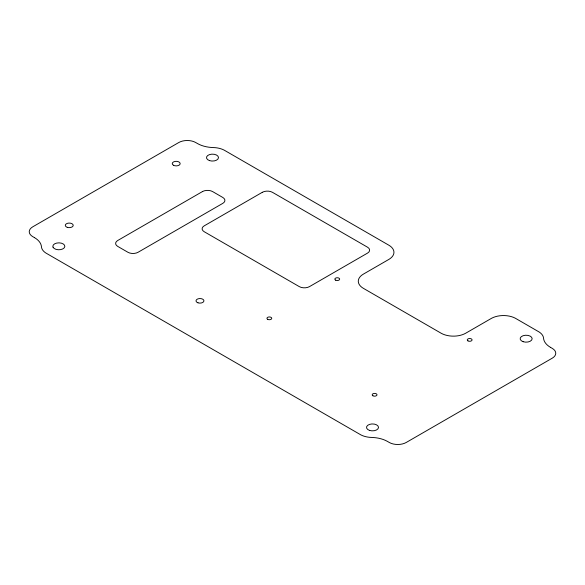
<?xml version="1.0" encoding="UTF-8"?>
<svg xmlns="http://www.w3.org/2000/svg" width="585" height="585" viewBox="0 0 585 585"><rect width="100%" height="100%" fill="white"/><g stroke="black" fill="none" stroke-linecap="round" stroke-linejoin="round"><path stroke-width="0.88" d="M550.551 347.388L552.247 348.367A12.007 6.932 0 0 1 552.247 358.174L406.246 442.465A12.007 6.932 0 0 1 389.266 442.465L387.57 441.485A24.007 13.864 0 0 0 373.471 437.522L369.705 437.331A17.433 10.062 0 0 1 360.872 434.889L45.871 253.027A17.433 10.062 0 0 1 41.645 247.923L41.308 245.751A24.007 13.864 0 0 0 34.449 237.612M34.449 237.612L32.753 236.632A12.007 6.932 0 0 1 32.753 226.826L178.754 142.535A12.007 6.932 0 0 1 195.734 142.535L197.43 143.515A24.007 13.864 0 0 0 211.529 147.478L215.295 147.669A17.433 10.062 0 0 1 224.128 150.111L388.849 245.21A17.404 10.047 0 0 1 388.849 259.418L363.38 274.124A17.404 10.047 0 0 0 363.38 288.332L441.105 333.209A17.404 10.047 0 0 0 454.318 336.134L456.132 336.024A17.404 10.047 0 0 0 465.718 333.209L491.707 318.203A17.433 10.062 0 0 1 515.239 318.174L539.26 332.061A17.433 10.062 0 0 1 543.567 338.225L543.692 339.249A24.007 13.864 0 0 0 550.551 347.388M202.439 191.587L117.717 240.508A7.203 4.161 0 0 0 117.717 246.387L127.903 252.267A7.203 4.161 0 0 0 138.089 252.267L222.812 203.353A7.203 4.161 0 0 0 222.812 197.474L212.626 191.587A7.203 4.161 0 0 0 202.439 191.587M262.285 192.326L204.223 225.847A7.203 4.161 0 0 0 204.223 231.733L299.293 286.621A7.203 4.161 0 0 0 309.48 286.621L367.541 253.1A7.203 4.161 0 0 0 367.541 247.214L272.471 192.326A7.203 4.161 0 0 0 262.285 192.326M53.052 247.206L52.847 246.307A6.004 3.466 0 0 1 61.388 243.17A6.004 3.466 0 0 1 62.705 248.961A6.004 3.466 0 0 1 53.052 247.206M209.488 160.604A6.004 3.466 0 0 0 218.49 157.606A6.004 3.466 0 0 0 209.488 154.601A6.004 3.466 0 0 0 209.488 160.604M369.508 430.399A6.004 3.466 0 0 0 378.51 427.394A6.004 3.466 0 0 0 369.508 424.396A6.004 3.466 0 0 0 369.508 430.399M523.151 341.698A6.004 3.466 0 0 0 532.153 338.693A6.004 3.466 0 0 0 523.151 335.695A6.004 3.466 0 0 0 523.151 341.698M372.901 395.767A2.398 1.389 0 0 0 376.916 395.146A2.398 1.389 0 0 0 373.976 393.449A2.398 1.389 0 0 0 372.901 395.767M467.971 340.88A2.398 1.389 0 0 0 471.993 340.258A2.398 1.389 0 0 0 469.053 338.561A2.398 1.389 0 0 0 467.971 340.88M267.645 319.315A2.398 1.389 0 0 0 271.659 318.693A2.398 1.389 0 0 0 268.72 316.997A2.398 1.389 0 0 0 267.645 319.315M335.549 280.113A2.398 1.389 0 0 0 339.571 279.491A2.398 1.389 0 0 0 336.631 277.787A2.398 1.389 0 0 0 335.549 280.113M173.409 165.226A3.963 2.289 0 0 0 180.034 164.202A3.963 2.289 0 0 0 175.178 161.401A3.963 2.289 0 0 0 173.409 165.226M67.268 227.338A3.963 2.289 0 0 0 73.213 225.357A3.963 2.289 0 0 0 67.268 223.375A3.963 2.289 0 0 0 67.268 227.338M197.993 302.811A3.963 2.289 0 0 0 203.938 300.829A3.963 2.289 0 0 0 197.993 298.847A3.963 2.289 0 0 0 197.993 302.811"/></g></svg>
